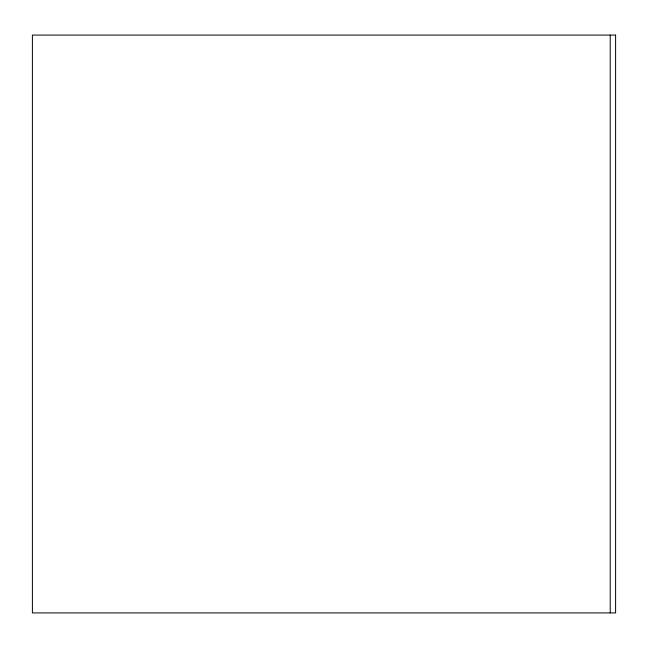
<?xml version="1.0" encoding="UTF-8"?>
<svg xmlns="http://www.w3.org/2000/svg" width="648" height="648" viewBox="0 0 648 648"><rect width="100%" height="100%" fill="white"/><g stroke="black" fill="none" stroke-linecap="round" stroke-linejoin="round"><path stroke-width="0.97" d="M610.222 35.089L610.222 612.911M615.6 35.089L32.4 35.089L32.4 612.911L615.6 612.911L615.6 35.089"/></g></svg>
